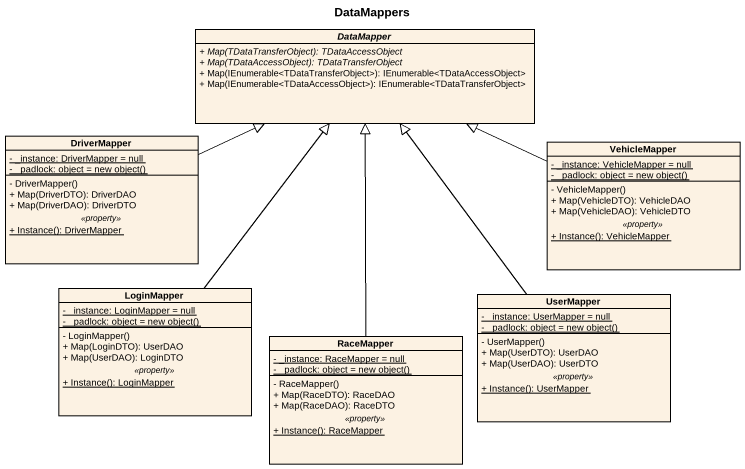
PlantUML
@startuml
title DataMappers
hide circle
hide empty members
skinparam classAttributeIconSize 0
abstract class DataMapper {
  {abstract} + Map(TDataTransferObject): TDataAccessObject
  {abstract} + Map(TDataAccessObject): TDataTransferObject
  + Map(IEnumerable<TDataTransferObject>): IEnumerable<TDataAccessObject>
  + Map(IEnumerable<TDataAccessObject>): IEnumerable<TDataTransferObject>
}
class DriverMapper {
  {static} - _instance: DriverMapper = null
  {static} {field} - _padlock: object = new object()
  --
  - DriverMapper()
  + Map(DriverDTO): DriverDAO
  + Map(DriverDAO): DriverDTO
  .. <<property>> ..
  {static} + Instance(): DriverMapper
}
class VehicleMapper {
  {static} - _instance: VehicleMapper = null
  {static} {field} - _padlock: object = new object()
  --
  - VehicleMapper()
  + Map(VehicleDTO): VehicleDAO
  + Map(VehicleDAO): VehicleDTO
  .. <<property>> ..
  {static} + Instance(): VehicleMapper
}
class LoginMapper {
  {static} - _instance: LoginMapper = null
  {static} {field} - _padlock: object = new object()
  --
  - LoginMapper()
  + Map(LoginDTO): UserDAO
  + Map(UserDAO): LoginDTO
  .. <<property>> ..
  {static} + Instance(): LoginMapper
}
class UserMapper {
  {static} - _instance: UserMapper = null
  {static} {field} - _padlock: object = new object()
  --
  - UserMapper()
  + Map(UserDTO): UserDAO
  + Map(UserDAO): UserDTO
  .. <<property>> ..
  {static} + Instance(): UserMapper
}
class RaceMapper {
  {static} - _instance: RaceMapper = null
  {static} {field} - _padlock: object = new object()
  --
  - RaceMapper()
  + Map(RaceDTO): RaceDAO
  + Map(RaceDAO): RaceDTO
  .. <<property>> ..
  {static} + Instance(): RaceMapper
}
DriverMapper -right-|> DataMapper
VehicleMapper -left-|> DataMapper
LoginMapper -up-|> DataMapper
UserMapper -up-|> DataMapper
RaceMapper -up-|> DataMapper
@enduml
